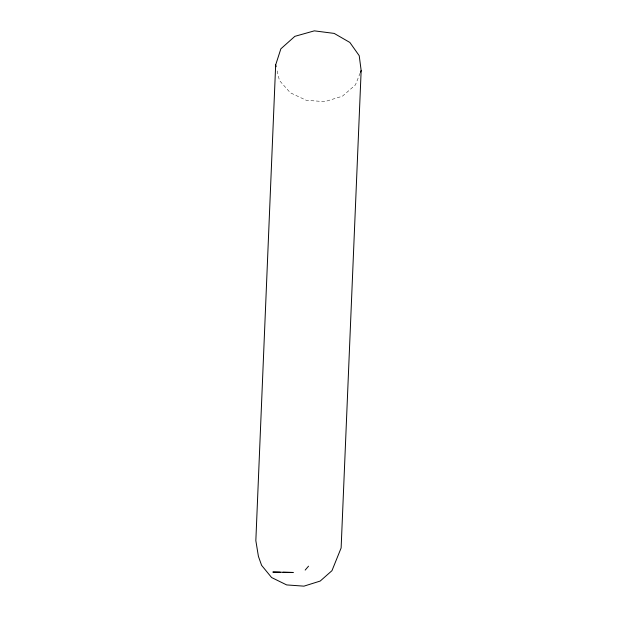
<?xml version="1.0" encoding="UTF-8"?>
<svg xmlns="http://www.w3.org/2000/svg" width="617" height="617" viewBox="0 0 617 617"><rect width="100%" height="100%" fill="white"/><g stroke="black" fill="none" stroke-linecap="round" stroke-linejoin="round"><path stroke-width="0.46" stroke-dasharray="3.08 2.31" d="M360.143 73.068L355.415 84.93L342.412 96.206L324.766 101.643L306.279 100.293L290.283 92.751L279.455 80.503L276.778 69.49"/><path stroke-width="0.93" d="M275.668 64.901L255.839 540.654L258.407 556.341L261.6 565.342L271.596 577.535L286.674 584.924L303.934 586.15L320.192 581.067L331.954 570.686L341.124 547.973L361.161 70.523L359.217 55.692L349.854 42.45L334.19 33.411L314.346 30.85L294.857 36.341L280.866 48.82L275.668 64.901L276.108 66.736M360.482 72.22L361.161 70.523M305.176 570.085L308.539 566.175M280.265 572.206L272.845 572.067L293.245 572.46L283.049 572.26"/></g></svg>
